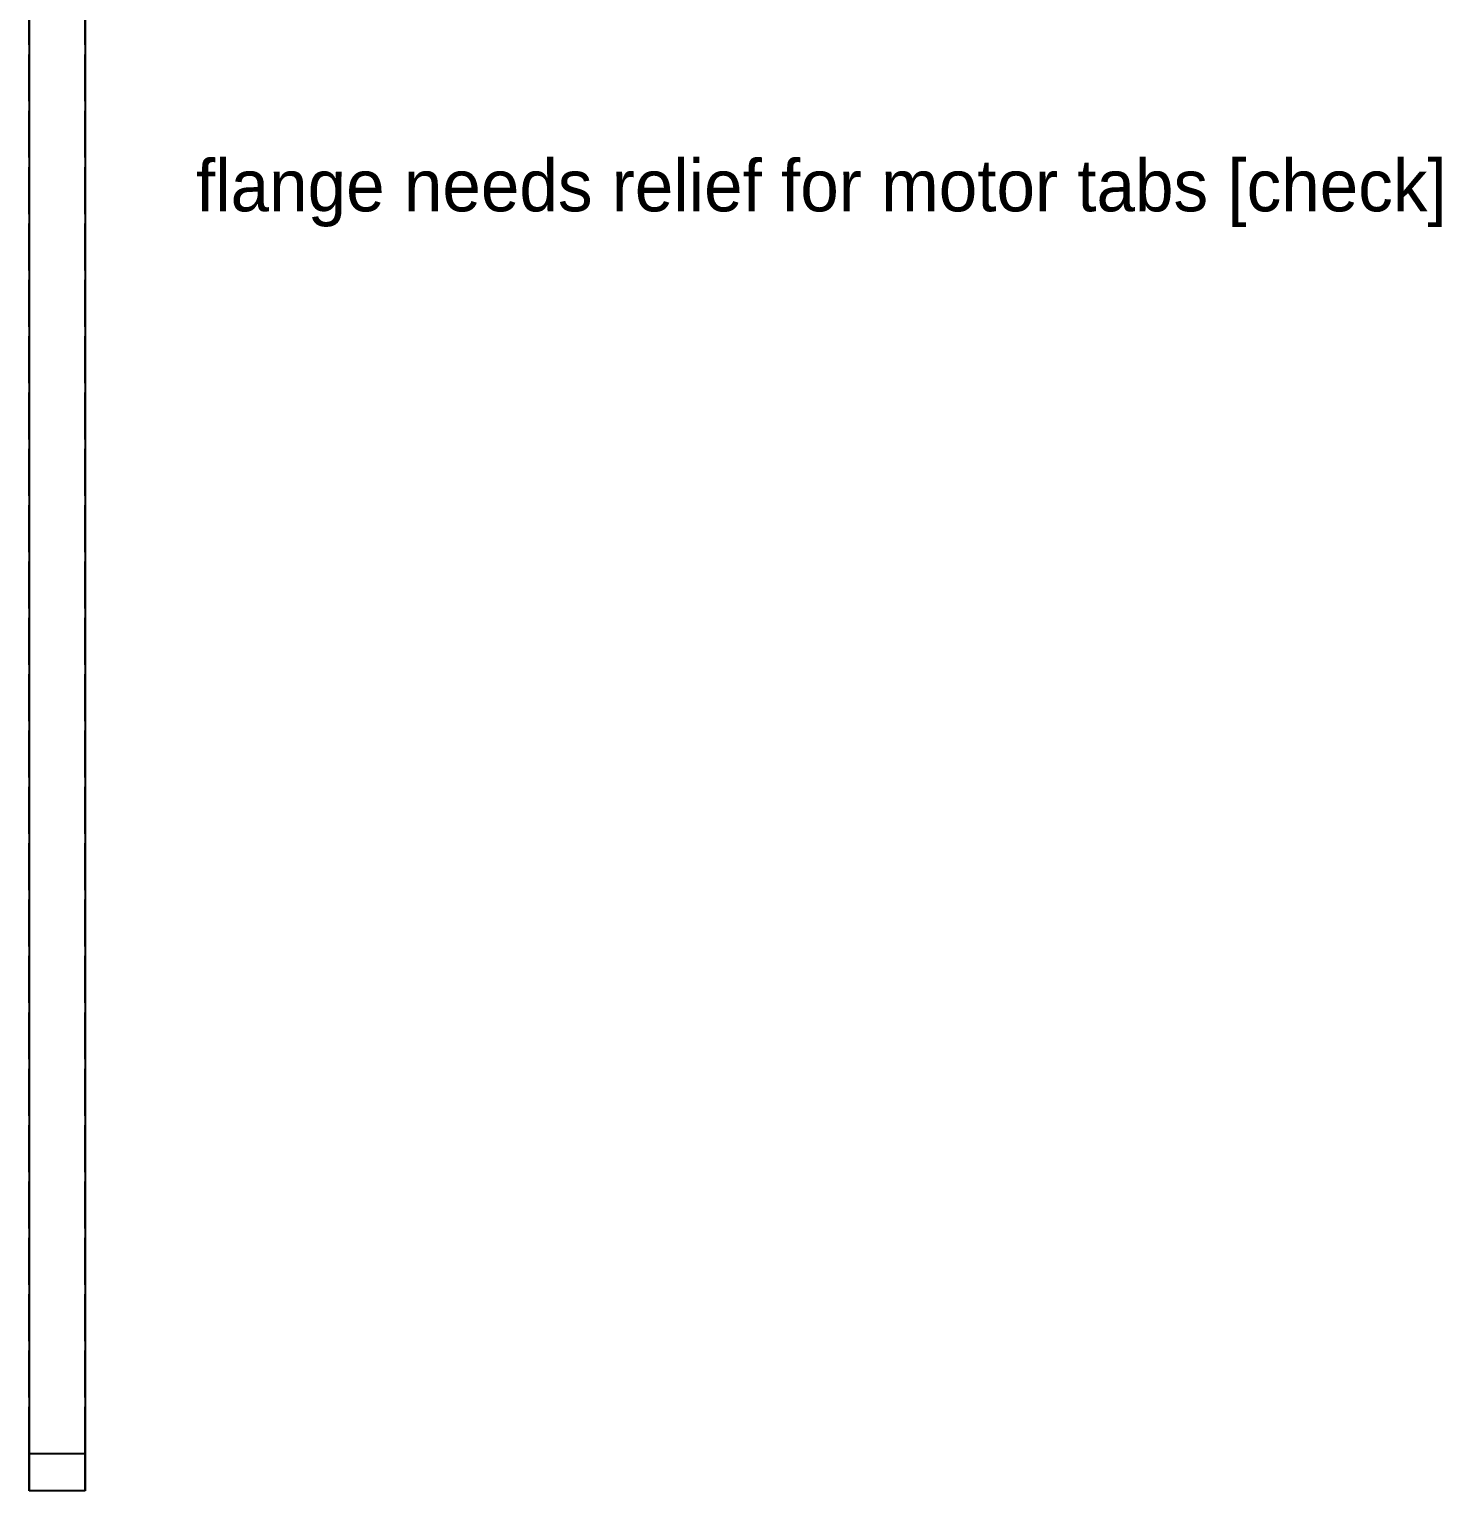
# Model space of a CAD drawing. Header units: millimetres. Extents: x -13 to 161, y -140 to 67.
# Drawn here: x 123.25 to 161.45, y -118 to -78.48 of the extents above; entities that cross this region are included whole.
import ezdxf

# ---------------------------------------------------------------- set-up
doc = ezdxf.new("R2010")
doc.units = ezdxf.units.MM
doc.linetypes.add('DASHED', pattern=[1.524, 1.27, -0.254])
for name, color, linetype in [('HIDDEN', 8, 'DASHED'), ('TEXT', 7, 'CONTINUOUS'), ('VISIBLE', 7, 'CONTINUOUS')]:
    doc.layers.add(name, color=color, linetype=linetype)

msp = doc.modelspace()

# ---------------------------------------------------------------- linework, layer by layer
at = {"layer": 'HIDDEN'}
for points in [[(123.25, -117), (123.25, -11.5)], [(124.76, -117), (124.76, -11.5)], [(123.25, -118), (123.25, -117.98413), (123.25, -117.96825), (123.25, -117.95238), (123.25, -117.93651), (123.25, -117.92063), (123.25, -117.90476), (123.25, -117.88889), (123.25, -117.87302), (123.25, -117.85714), (123.25, -117.84127), (123.25, -117.8254), (123.25, -117.80952), (123.25, -117.79365), (123.25, -117.77778), (123.25, -117.7619), (123.25, -117.74603), (123.25, -117.73016), (123.25, -117.71429), (123.25, -117.69841), (123.25, -117.68254), (123.25, -117.66667), (123.25, -117.65079), (123.25, -117.63492), (123.25, -117.61905), (123.25, -117.60317), (123.25, -117.5873), (123.25, -117.57143), (123.25, -117.55556), (123.25, -117.53968), (123.25, -117.52381), (123.25, -117.50794), (123.25, -117.49206), (123.25, -117.47619), (123.25, -117.46032), (123.25, -117.44444), (123.25, -117.42857), (123.25, -117.4127), (123.25, -117.39683), (123.25, -117.38095), (123.25, -117.36508), (123.25, -117.34921), (123.25, -117.33333), (123.25, -117.31746), (123.25, -117.30159), (123.25, -117.28571), (123.25, -117.26984), (123.25, -117.25397), (123.25, -117.2381), (123.25, -117.22222), (123.25, -117.20635), (123.25, -117.19048), (123.25, -117.1746), (123.25, -117.15873), (123.25, -117.14286), (123.25, -117.12698), (123.25, -117.11111), (123.25, -117.09524), (123.25, -117.07937), (123.25, -117.06349), (123.25, -117.04762), (123.25, -117.03175), (123.25, -117.01587), (123.25, -117)], [(124.76, -117), (123.25, -117)], [(124.76, -118), (124.76, -117.98413), (124.76, -117.96825), (124.76, -117.95238), (124.76, -117.93651), (124.76, -117.92063), (124.76, -117.90476), (124.76, -117.88889), (124.76, -117.87302), (124.76, -117.85714), (124.76, -117.84127), (124.76, -117.8254), (124.76, -117.80952), (124.76, -117.79365), (124.76, -117.77778), (124.76, -117.7619), (124.76, -117.74603), (124.76, -117.73016), (124.76, -117.71429), (124.76, -117.69841), (124.76, -117.68254), (124.76, -117.66667), (124.76, -117.65079), (124.76, -117.63492), (124.76, -117.61905), (124.76, -117.60317), (124.76, -117.5873), (124.76, -117.57143), (124.76, -117.55556), (124.76, -117.53968), (124.76, -117.52381), (124.76, -117.50794), (124.76, -117.49206), (124.76, -117.47619), (124.76, -117.46032), (124.76, -117.44444), (124.76, -117.42857), (124.76, -117.4127), (124.76, -117.39683), (124.76, -117.38095), (124.76, -117.36508), (124.76, -117.34921), (124.76, -117.33333), (124.76, -117.31746), (124.76, -117.30159), (124.76, -117.28571), (124.76, -117.26984), (124.76, -117.25397), (124.76, -117.2381), (124.76, -117.22222), (124.76, -117.20635), (124.76, -117.19048), (124.76, -117.1746), (124.76, -117.15873), (124.76, -117.14286), (124.76, -117.12698), (124.76, -117.11111), (124.76, -117.09524), (124.76, -117.07937), (124.76, -117.06349), (124.76, -117.04762), (124.76, -117.03175), (124.76, -117.01587), (124.76, -117)]]:
    msp.add_lwpolyline(points, dxfattribs=at)
at = {"layer": 'VISIBLE'}
for points in [[(123.25, -11.5), (123.25, -117)], [(124.76, -11.5), (124.76, -117)], [(123.25, -117), (123.25, -117.01587), (123.25, -117.03175), (123.25, -117.04762), (123.25, -117.06349), (123.25, -117.07937), (123.25, -117.09524), (123.25, -117.11111), (123.25, -117.12698), (123.25, -117.14286), (123.25, -117.15873), (123.25, -117.1746), (123.25, -117.19048), (123.25, -117.20635), (123.25, -117.22222), (123.25, -117.2381), (123.25, -117.25397), (123.25, -117.26984), (123.25, -117.28571), (123.25, -117.30159), (123.25, -117.31746), (123.25, -117.33333), (123.25, -117.34921), (123.25, -117.36508), (123.25, -117.38095), (123.25, -117.39683), (123.25, -117.4127), (123.25, -117.42857), (123.25, -117.44444), (123.25, -117.46032), (123.25, -117.47619), (123.25, -117.49206), (123.25, -117.50794), (123.25, -117.52381), (123.25, -117.53968), (123.25, -117.55556), (123.25, -117.57143), (123.25, -117.5873), (123.25, -117.60317), (123.25, -117.61905), (123.25, -117.63492), (123.25, -117.65079), (123.25, -117.66667), (123.25, -117.68254), (123.25, -117.69841), (123.25, -117.71429), (123.25, -117.73016), (123.25, -117.74603), (123.25, -117.7619), (123.25, -117.77778), (123.25, -117.79365), (123.25, -117.80952), (123.25, -117.8254), (123.25, -117.84127), (123.25, -117.85714), (123.25, -117.87302), (123.25, -117.88889), (123.25, -117.90476), (123.25, -117.92063), (123.25, -117.93651), (123.25, -117.95238), (123.25, -117.96825), (123.25, -117.98413), (123.25, -118)], [(124.76, -117), (123.25, -117)], [(124.76, -117), (124.76, -117.01587), (124.76, -117.03175), (124.76, -117.04762), (124.76, -117.06349), (124.76, -117.07937), (124.76, -117.09524), (124.76, -117.11111), (124.76, -117.12698), (124.76, -117.14286), (124.76, -117.15873), (124.76, -117.1746), (124.76, -117.19048), (124.76, -117.20635), (124.76, -117.22222), (124.76, -117.2381), (124.76, -117.25397), (124.76, -117.26984), (124.76, -117.28571), (124.76, -117.30159), (124.76, -117.31746), (124.76, -117.33333), (124.76, -117.34921), (124.76, -117.36508), (124.76, -117.38095), (124.76, -117.39683), (124.76, -117.4127), (124.76, -117.42857), (124.76, -117.44444), (124.76, -117.46032), (124.76, -117.47619), (124.76, -117.49206), (124.76, -117.50794), (124.76, -117.52381), (124.76, -117.53968), (124.76, -117.55556), (124.76, -117.57143), (124.76, -117.5873), (124.76, -117.60317), (124.76, -117.61905), (124.76, -117.63492), (124.76, -117.65079), (124.76, -117.66667), (124.76, -117.68254), (124.76, -117.69841), (124.76, -117.71429), (124.76, -117.73016), (124.76, -117.74603), (124.76, -117.7619), (124.76, -117.77778), (124.76, -117.79365), (124.76, -117.80952), (124.76, -117.8254), (124.76, -117.84127), (124.76, -117.85714), (124.76, -117.87302), (124.76, -117.88889), (124.76, -117.90476), (124.76, -117.92063), (124.76, -117.93651), (124.76, -117.95238), (124.76, -117.96825), (124.76, -117.98413), (124.76, -118)], [(124.76, -118), (123.25, -118)], [(124.76, -118), (123.25, -118)]]:
    msp.add_lwpolyline(points, dxfattribs=at)

# ---------------------------------------------------------------- texts
at = {"layer": 'TEXT'}
msp.add_text('flange needs relief for motor tabs [check]', height=1.4, dxfattribs=at).set_placement((127.76, -83.4))

doc.saveas('drawing.dxf')
